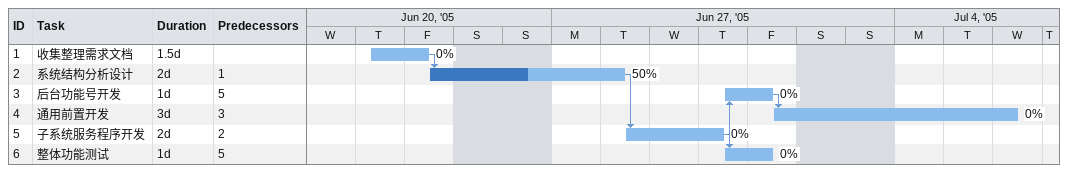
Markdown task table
| ID | Task | Duration | Start | Finish | Predecessors | % complete |
|---|---|---|---|---|---|---|
| 1 | 收集整理需求文档 | 1.5d | 2005-06-23 | 2005-06-24 |  | 0 |
| 2 | 系统结构分析设计 | 2d | 2005-06-24 | 2005-06-28 | 1 | 50 |
| 3 | 后台功能号开发 | 1d | 2005-06-30 | 2005-07-01 | 5 | 0 |
| 4 | 通用前置开发 | 3d | 2005-07-01 | 2005-07-06 | 3 | 0 |
| 5 | 子系统服务程序开发 | 2d | 2005-06-28 | 2005-06-30 | 2 | 0 |
| 6 | 整体功能测试 | 1d | 2005-06-30 | 2005-07-01 | 5 | 0 |
